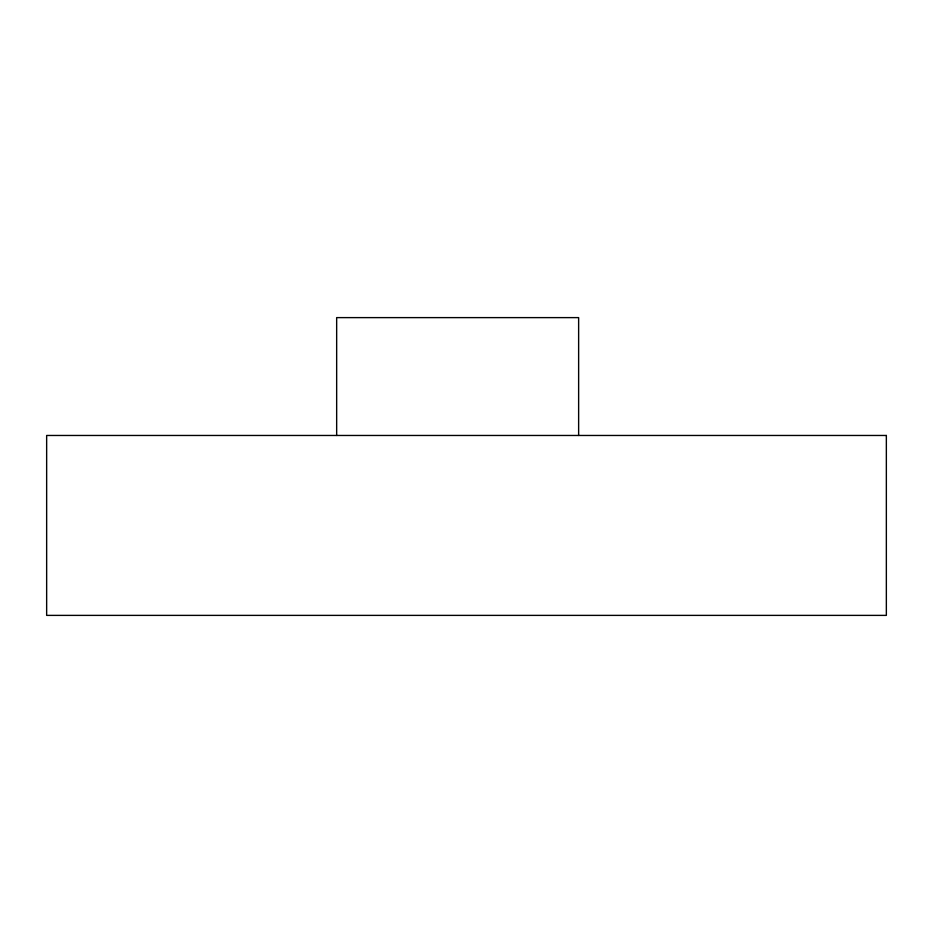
<?xml version="1.0" encoding="UTF-8"?>
<svg xmlns="http://www.w3.org/2000/svg" width="933" height="933" viewBox="0 0 933 933"><rect width="100%" height="100%" fill="white"/><g stroke="black" fill="none" stroke-linecap="round" stroke-linejoin="round"><path stroke-width="1.4" d="M578.635 435.466L578.635 317.617L336.661 317.617L336.661 435.466M886.35 435.466L46.65 435.466L46.65 615.383L886.35 615.383L886.35 435.466"/></g></svg>
